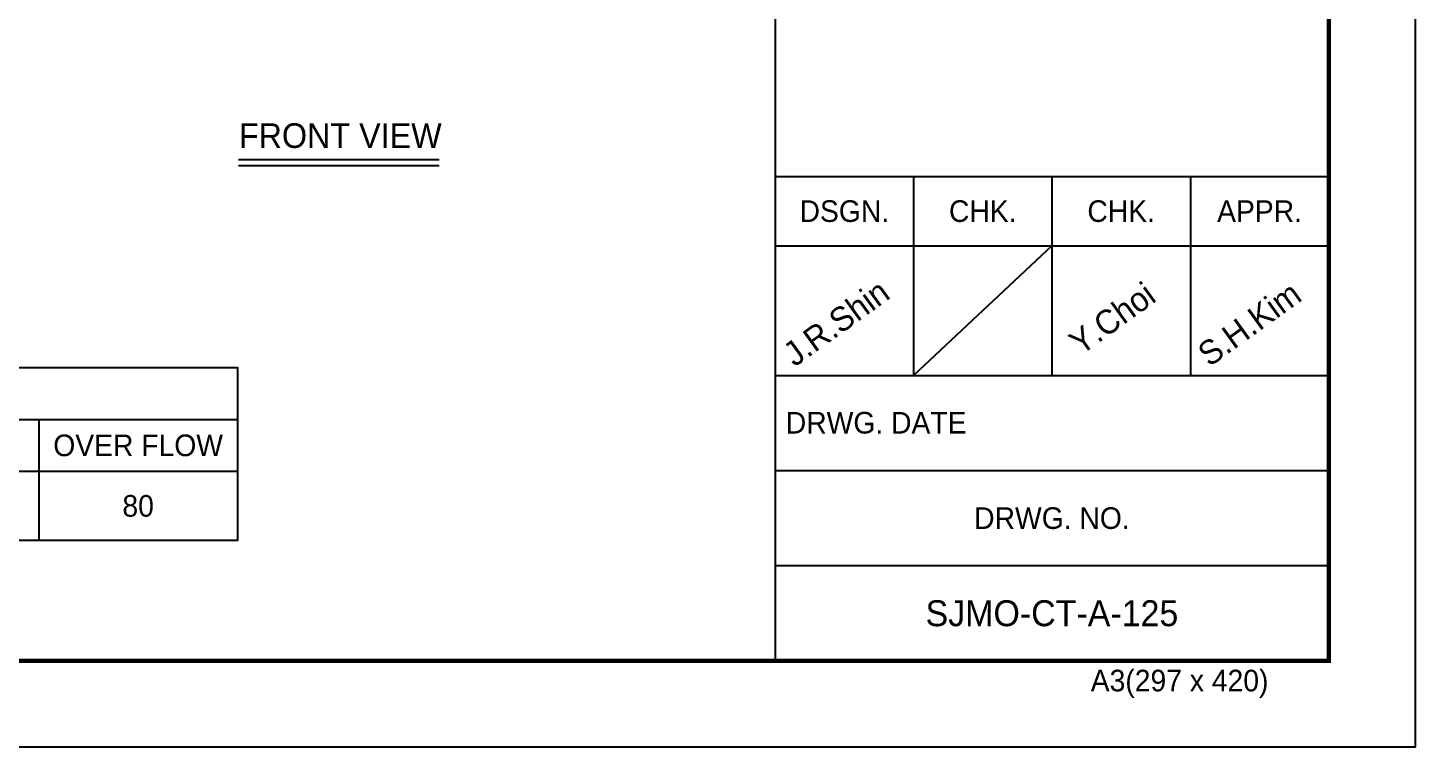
# Model space of a CAD drawing. Header units: millimetres. Extents: x 68455 to 97862, y 44247 to 65042.
# Drawn here: x 86631 to 97862, y 44247 to 50073 of the extents above; entities that cross this region are included whole.
import ezdxf
from ezdxf.enums import TextEntityAlignment as Align

# ---------------------------------------------------------------- set-up
doc = ezdxf.new("R2010")
doc.units = ezdxf.units.MM
for name, color, linetype in [('냉각탑_box', 1, 'Continuous'), ('냉각탑_form', 1, 'Continuous'), ('냉각탑_text', 3, 'Continuous')]:
    doc.layers.add(name, color=color, linetype=linetype)
doc.styles.add('돋움', font='Dotum.ttf')

msp = doc.modelspace()

# ---------------------------------------------------------------- linework, layer by layer
at = {"layer": 'Defpoints'}
msp.add_lwpolyline([(68455.2, 65041.9), (97862.3, 65041.9), (97862.3, 44246.8), (68455.2, 44246.8)], close=True, dxfattribs=at)
at = {"layer": '냉각탑_box'}
for p, q in [((88337.6, 49004.6), (89960.9, 49004.6)), ((88337.6, 48957.9), (89960.9, 48957.9)), ((82939.9, 46901.3), (88329.9, 46901.3)), ((86719.9, 46901.3), (86719.9, 45921.3)), ((73279.9, 46481.3), (88329.9, 46481.3))]:
    msp.add_line(p, q, dxfattribs=at)
msp.add_lwpolyline([(73279.9, 47321.3), (88329.9, 47321.3), (88329.9, 45921.3), (73279.9, 45921.3)], close=True, dxfattribs=at)
at = {"layer": '냉각탑_form'}
for p, q in [((92681.1, 57305), (92681.1, 44946.9)), ((92681.1, 48867.9), (97162.2, 48867.9)), ((93801.4, 48867.9), (93801.4, 47257.5)), ((94921.6, 48867.9), (94921.6, 47257.5)), ((96041.9, 48867.9), (96041.9, 47257.5)), ((92681.1, 48307.8), (97162.2, 48307.8)), ((94921.6, 48307.8), (93801.4, 47257.5)), ((92681.1, 47257.5), (97162.2, 47257.5)), ((92681.1, 46487.3), (97162.2, 46487.3)), ((92681.1, 45717.1), (97162.2, 45717.1))]:
    msp.add_line(p, q, dxfattribs=at)
at = {"layer": '냉각탑_form', "const_width": 35}
msp.add_lwpolyline([(69155.3, 64341.7), (69155.3, 44946.9), (97162.2, 44946.9), (97162.2, 64341.7)], close=True, dxfattribs=at)

# ---------------------------------------------------------------- texts
at = {"layer": '냉각탑_form', "style": '돋움'}
for s, p in [('DSGN.', (93241.2, 48587.8)), ('CHK.', (94361.5, 48587.8)), ('CHK.', (95481.8, 48587.8)), ('APPR.', (96602, 48587.8)), ('DRWG. NO.', (94921.6, 46102.2))]:
    msp.add_text(s, height=175.04, dxfattribs=at).set_placement(p, align=Align.MIDDLE_CENTER)
for s, height, p in [('DRWG. DATE', 175.04, (92767.3, 46786.8)), ('A3(297 x 420)', 175.043, (95235.7, 44699.3))]:
    msp.add_text(s, height=height, dxfattribs=at).set_placement(p)
at = {"layer": '냉각탑_text', "style": '돋움'}
for s, height, p in [('FRONT VIEW', 199.97, (89161.1, 49199.3)), ('OVER FLOW', 175, (87524.9, 46691.3)), ('80', 175, (87524.9, 46201.3)), ('SJMO-CT-A-125', 210.051, (94921.6, 45332))]:
    msp.add_text(s, height=height, dxfattribs=at).set_placement(p, align=Align.MIDDLE_CENTER)
for s, p in [('J.R.Shin', (92839.4, 47321.6)), ('Y.Choi', (95154.7, 47415)), ('S.H.Kim', (96195.9, 47321.6))]:
    msp.add_text(s, height=196.05, rotation=35.81856, dxfattribs=at).set_placement(p)

doc.saveas('drawing.dxf')
